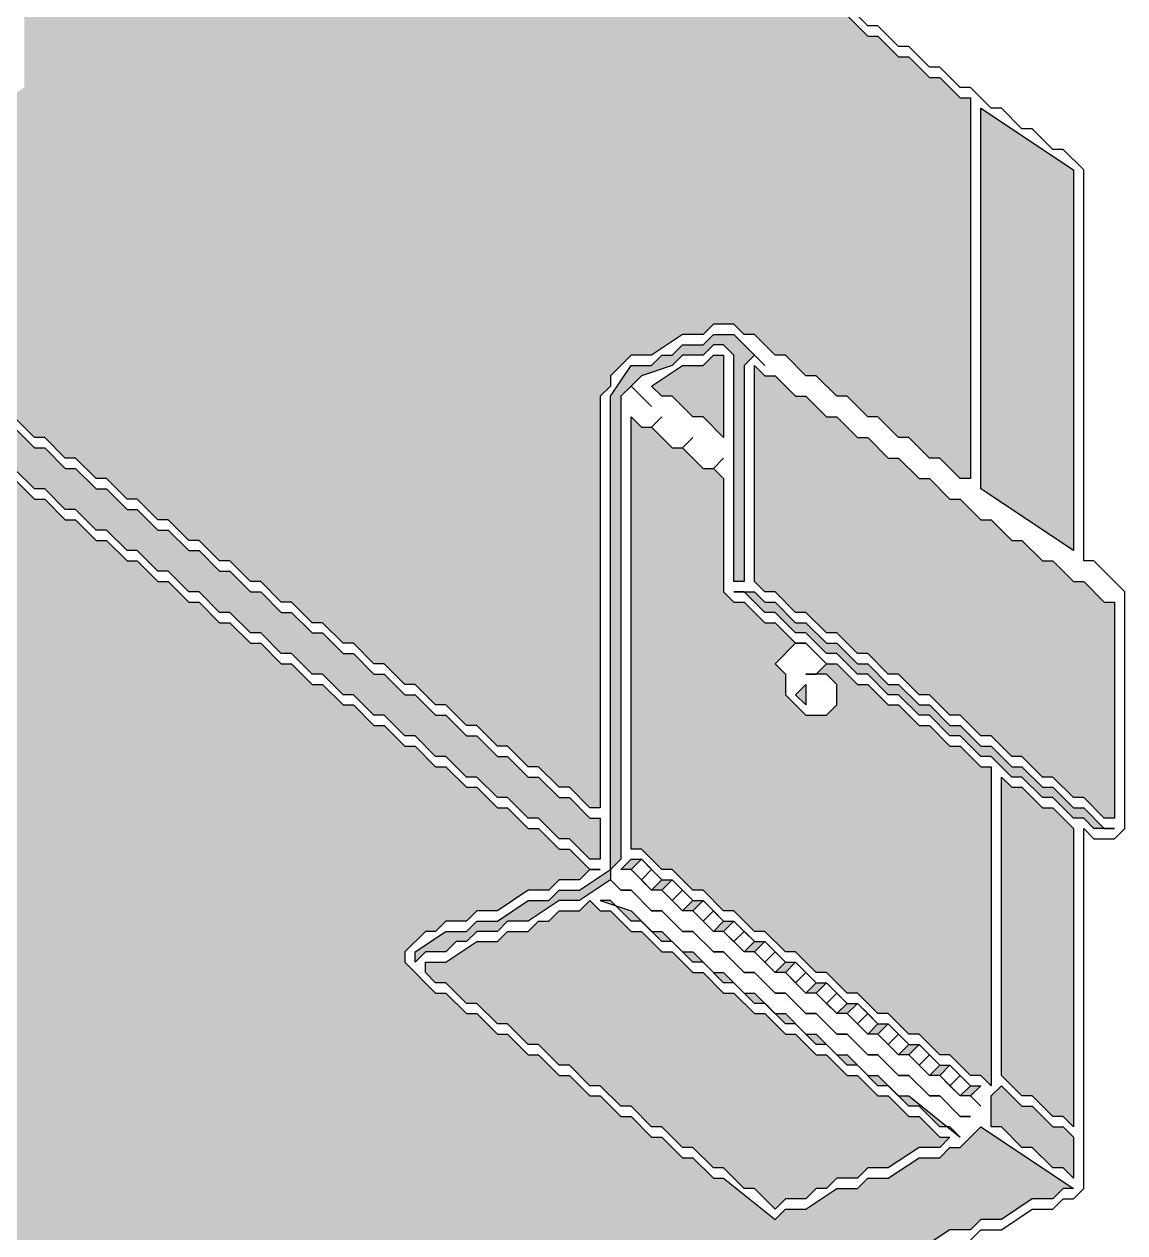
# Model space of a CAD drawing. Header units: millimetres. Extents: x 5 to 252589, y 5 to 415.
# Drawn here: x 12431.08 to 12440, y 293.81 to 303.6 of the extents above; entities that cross this region are included whole.
import ezdxf

# ---------------------------------------------------------------- set-up
doc = ezdxf.new("R2010")
doc.units = ezdxf.units.MM
doc.layers.add('HATCH', color=8, linetype='Continuous', lineweight=9)
doc.layers.add('OUTLINE', color=7, linetype='Continuous', lineweight=25)

msp = doc.modelspace()

# ---------------------------------------------------------------- hatches: boundary and pattern name
at = {"layer": 'HATCH', "true_color": 0xb99e7b}
for points in [[(12435.75, 297.25), (12435.66667, 297.25), (12435.5, 297.41667), (12435.41667, 297.41667), (12435.25, 297.58333), (12435.16667, 297.58333), (12435, 297.75), (12434.91667, 297.75), (12434.75, 297.91667), (12434.66667, 297.91667), (12434.5, 298.08333), (12434.41667, 298.08333), (12434.25, 298.25), (12434.16667, 298.25), (12434, 298.41667), (12433.91667, 298.41667), (12433.75, 298.58333), (12433.66667, 298.58333), (12433.5, 298.75), (12433.41667, 298.75), (12433.25, 298.91667), (12433.16667, 298.91667), (12433, 299.08333), (12432.91667, 299.08333), (12432.75, 299.25), (12432.66667, 299.25), (12432.5, 299.41667), (12432.41667, 299.41667), (12432.25, 299.58333), (12432.16667, 299.58333), (12432, 299.75), (12431.91667, 299.75), (12431.75, 299.91667), (12431.66667, 299.91667), (12431.5, 300.08333), (12431.41667, 300.08333), (12431.25, 300.25), (12431.16667, 300.25), (12431, 300.41667), (12430.91667, 300.41667), (12430.75, 300.58333), (12430.66667, 300.58333), (12430.5, 300.75), (12430.41667, 300.75), (12430, 301.08333), (12430, 303.5), (12430.08333, 303.41667), (12430.16667, 303.41667), (12430.33333, 303.25), (12430.41667, 303.25), (12430.58333, 303.08333), (12430.66667, 303.08333), (12430.83333, 302.91667), (12431.08333, 303.08333), (12431.08333, 304.91667), (12430.75, 305.25), (12430.66667, 305.25), (12430.5, 305.41667), (12430.41667, 305.41667), (12430.25, 305.58333), (12430.16667, 305.58333), (12430, 305.75), (12429.91667, 305.75), (12429.75, 305.91667), (12429.66667, 305.91667), (12429.5, 306.08333), (12429.41667, 306.08333), (12429.25, 306.25), (12429.16667, 306.25), (12429, 306.41667), (12428.91667, 306.41667), (12428.75, 306.58333), (12428.66667, 306.58333), (12428.5, 306.75), (12428.41667, 306.75), (12428, 307.08333), (12427.66667, 307.08333), (12427.58333, 307), (12427.41667, 307), (12427.33333, 306.91667), (12427.16667, 306.91667), (12426.91667, 306.66667), (12426.91667, 310.83333), (12427, 310.83333), (12427.16667, 310.66667), (12427.25, 310.66667), (12427.41667, 310.5), (12427.5, 310.5), (12427.66667, 310.33333), (12427.75, 310.33333), (12427.91667, 310.16667), (12428, 310.16667), (12428.16667, 310), (12428.25, 310), (12428.41667, 309.83333), (12428.5, 309.83333), (12428.66667, 309.66667), (12428.75, 309.66667), (12428.91667, 309.5), (12429, 309.5), (12429.16667, 309.33333), (12429.25, 309.33333), (12429.41667, 309.16667), (12429.5, 309.16667), (12429.66667, 309), (12429.75, 309), (12429.91667, 308.83333), (12430, 308.83333), (12430.16667, 308.66667), (12430.25, 308.66667), (12430.41667, 308.5), (12430.5, 308.5), (12430.66667, 308.33333), (12430.75, 308.33333), (12430.91667, 308.16667), (12431, 308.16667), (12431.16667, 308), (12431.25, 308), (12431.41667, 307.83333), (12431.5, 307.83333), (12431.66667, 307.66667), (12431.75, 307.66667), (12431.91667, 307.5), (12432, 307.5), (12432.16667, 307.33333), (12432.25, 307.33333), (12432.41667, 307.16667), (12432.5, 307.16667), (12432.66667, 307), (12432.75, 307), (12432.91667, 306.83333), (12433, 306.83333), (12433.16667, 306.66667), (12433.25, 306.66667), (12433.41667, 306.5), (12433.5, 306.5), (12433.66667, 306.33333), (12433.75, 306.33333), (12433.91667, 306.16667), (12434, 306.16667), (12434.16667, 306), (12434.25, 306), (12434.41667, 305.83333), (12434.5, 305.83333), (12434.66667, 305.66667), (12434.75, 305.66667), (12434.91667, 305.5), (12435, 305.5), (12435.16667, 305.33333), (12435.25, 305.33333), (12435.41667, 305.16667), (12435.5, 305.16667), (12435.66667, 305), (12435.75, 305), (12435.91667, 304.83333), (12436, 304.83333), (12436.16667, 304.66667), (12436.25, 304.66667), (12436.41667, 304.5), (12436.5, 304.5), (12436.66667, 304.33333), (12436.75, 304.33333), (12436.91667, 304.16667), (12437, 304.16667), (12437.16667, 304), (12437.25, 304), (12437.41667, 303.83333), (12437.5, 303.83333), (12437.66667, 303.66667), (12437.75, 303.66667), (12437.91667, 303.5), (12438, 303.5), (12438.16667, 303.33333), (12438.25, 303.33333), (12438.41667, 303.16667), (12438.5, 303.16667), (12438.66667, 303), (12438.75, 303), (12438.75, 299.91667), (12438.66667, 299.91667), (12438.5, 300.08333), (12438.41667, 300.08333), (12438.25, 300.25), (12438.16667, 300.25), (12438, 300.41667), (12437.91667, 300.41667), (12437.75, 300.58333), (12437.66667, 300.58333), (12437.5, 300.75), (12437.41667, 300.75), (12437.25, 300.91667), (12437.16667, 300.91667), (12437, 301.08333), (12436.91667, 301.08333), (12436.83333, 301.16667), (12436.66667, 301.16667), (12436.58333, 301.08333), (12436.41667, 301.08333), (12436.16667, 300.91667), (12436, 300.91667), (12435.83333, 300.75), (12435.83333, 300.66667), (12435.75, 300.58333)], [(12439.58333, 299.33333), (12438.83333, 299.83333), (12438.83333, 302.91667), (12439.58333, 302.41667)], [(12435.75, 296.83333), (12435.66667, 296.83333), (12435.5, 297), (12435.41667, 297), (12435.25, 297.16667), (12435.16667, 297.16667), (12435, 297.33333), (12434.91667, 297.33333), (12434.75, 297.5), (12434.66667, 297.5), (12434.5, 297.66667), (12434.41667, 297.66667), (12434.25, 297.83333), (12434.16667, 297.83333), (12434, 298), (12433.91667, 298), (12433.75, 298.16667), (12433.66667, 298.16667), (12433.5, 298.33333), (12433.41667, 298.33333), (12433.25, 298.5), (12433.16667, 298.5), (12433, 298.66667), (12432.91667, 298.66667), (12432.75, 298.83333), (12432.66667, 298.83333), (12432.5, 299), (12432.41667, 299), (12432.25, 299.16667), (12432.16667, 299.16667), (12432, 299.33333), (12431.91667, 299.33333), (12431.75, 299.5), (12431.66667, 299.5), (12431.5, 299.66667), (12431.41667, 299.66667), (12431.25, 299.83333), (12431.16667, 299.83333), (12431, 300), (12430.91667, 300), (12430.75, 300.16667), (12430.66667, 300.16667), (12430.5, 300.33333), (12430.41667, 300.33333), (12430.25, 300.5), (12430.16667, 300.5), (12430, 300.66667), (12429.91667, 300.66667), (12430, 300.75), (12430, 301), (12430.16667, 300.83333), (12430.25, 300.83333), (12430.41667, 300.66667), (12430.5, 300.66667), (12430.66667, 300.5), (12430.75, 300.5), (12430.91667, 300.33333), (12431, 300.33333), (12431.16667, 300.16667), (12431.25, 300.16667), (12431.41667, 300), (12431.5, 300), (12431.66667, 299.83333), (12431.75, 299.83333), (12431.91667, 299.66667), (12432, 299.66667), (12432.16667, 299.5), (12432.25, 299.5), (12432.41667, 299.33333), (12432.5, 299.33333), (12432.66667, 299.16667), (12432.75, 299.16667), (12432.91667, 299), (12433, 299), (12433.16667, 298.83333), (12433.25, 298.83333), (12433.41667, 298.66667), (12433.5, 298.66667), (12433.66667, 298.5), (12433.75, 298.5), (12433.91667, 298.33333), (12434, 298.33333), (12434.16667, 298.16667), (12434.25, 298.16667), (12434.41667, 298), (12434.5, 298), (12434.66667, 297.83333), (12434.75, 297.83333), (12434.91667, 297.66667), (12435, 297.66667), (12435.16667, 297.5), (12435.25, 297.5), (12435.41667, 297.33333), (12435.5, 297.33333), (12435.66667, 297.16667), (12435.75, 297.16667)], [(12437.41667, 298.08333), (12437.33333, 298.16667), (12437.41667, 298.25)], [(12439.58333, 294.66667), (12439.5, 294.75), (12439.41667, 294.75), (12439.25, 294.91667), (12439.16667, 294.91667), (12439, 295.08333), (12439, 297.5), (12439.08333, 297.41667), (12439.16667, 297.41667), (12439.33333, 297.25), (12439.41667, 297.25), (12439.58333, 297.08333)], [(12439.58333, 294.25), (12439.5, 294.33333), (12439.41667, 294.33333), (12439.25, 294.5), (12439.16667, 294.5), (12439, 294.66667), (12438.91667, 294.66667), (12438.91667, 294.91667), (12439, 295), (12439.16667, 294.83333), (12439.25, 294.83333), (12439.41667, 294.66667), (12439.5, 294.66667), (12439.58333, 294.58333)]]:
    msp.add_hatch(color=33, dxfattribs=at).paths.add_polyline_path(points)
at = {"layer": 'HATCH', "true_color": 0xceb089}
msp.add_hatch(color=43, dxfattribs=at).paths.add_polyline_path([(12399.83333, 293.41667), (12399.91667, 293.5), (12400.08333, 293.5), (12400.33333, 293.66667), (12400.5, 293.66667), (12400.58333, 293.75), (12400.75, 293.75), (12401, 293.91667), (12401.16667, 293.91667), (12401.25, 294), (12401.41667, 294), (12401.66667, 294.16667), (12401.83333, 294.16667), (12401.91667, 294.25), (12402.08333, 294.25), (12402.33333, 294.41667), (12402.5, 294.41667), (12402.58333, 294.5), (12402.75, 294.5), (12403, 294.66667), (12403.16667, 294.66667), (12403.25, 294.75), (12403.41667, 294.75), (12403.66667, 294.91667), (12403.83333, 294.91667), (12403.91667, 295), (12404.08333, 295), (12404.33333, 295.16667), (12404.5, 295.16667), (12404.58333, 295.25), (12404.75, 295.25), (12405, 295.41667), (12405.16667, 295.41667), (12405.25, 295.5), (12405.41667, 295.5), (12405.66667, 295.66667), (12405.83333, 295.66667), (12405.91667, 295.75), (12406.08333, 295.75), (12406.33333, 295.91667), (12406.5, 295.91667), (12406.58333, 296), (12406.75, 296), (12407, 296.16667), (12407.16667, 296.16667), (12407.25, 296.25), (12407.41667, 296.25), (12407.66667, 296.41667), (12407.83333, 296.41667), (12407.91667, 296.5), (12408.08333, 296.5), (12408.33333, 296.66667), (12408.5, 296.66667), (12408.58333, 296.75), (12408.75, 296.75), (12409, 296.91667), (12409.16667, 296.91667), (12409.25, 297), (12409.41667, 297), (12409.66667, 297.16667), (12409.83333, 297.16667), (12409.91667, 297.25), (12410.08333, 297.25), (12410.33333, 297.41667), (12410.5, 297.41667), (12410.58333, 297.5), (12410.75, 297.5), (12411, 297.66667), (12411.16667, 297.66667), (12411.25, 297.75), (12411.41667, 297.75), (12411.66667, 297.91667), (12411.83333, 297.91667), (12411.91667, 298), (12412.08333, 298), (12412.33333, 298.16667), (12412.5, 298.16667), (12412.58333, 298.25), (12412.75, 298.25), (12413, 298.41667), (12413.16667, 298.41667), (12413.25, 298.5), (12413.41667, 298.5), (12413.66667, 298.66667), (12413.83333, 298.66667), (12413.91667, 298.75), (12414.08333, 298.75), (12414.33333, 298.91667), (12414.5, 298.91667), (12414.58333, 299), (12414.75, 299), (12415, 299.16667), (12415.16667, 299.16667), (12415.25, 299.25), (12415.41667, 299.25), (12415.66667, 299.41667), (12415.83333, 299.41667), (12415.91667, 299.5), (12416.08333, 299.5), (12416.33333, 299.66667), (12416.5, 299.66667), (12416.58333, 299.75), (12416.75, 299.75), (12417, 299.91667), (12417.16667, 299.91667), (12417.25, 300), (12417.41667, 300), (12417.66667, 300.16667), (12417.83333, 300.16667), (12417.91667, 300.25), (12418.08333, 300.25), (12418.33333, 300.41667), (12418.5, 300.41667), (12418.58333, 300.5), (12418.75, 300.5), (12419, 300.66667), (12419.16667, 300.66667), (12419.25, 300.75), (12419.41667, 300.75), (12419.66667, 300.91667), (12419.83333, 300.91667), (12419.91667, 301), (12420.08333, 301), (12420.33333, 301.16667), (12420.5, 301.16667), (12420.58333, 301.25), (12420.75, 301.25), (12421, 301.41667), (12421.16667, 301.41667), (12421.25, 301.5), (12421.41667, 301.5), (12421.66667, 301.66667), (12421.83333, 301.66667), (12421.91667, 301.75), (12422.08333, 301.75), (12422.33333, 301.91667), (12422.5, 301.91667), (12422.58333, 302), (12422.75, 302), (12423, 302.16667), (12423.16667, 302.16667), (12423.25, 302.25), (12423.41667, 302.25), (12423.66667, 302.41667), (12423.83333, 302.41667), (12423.91667, 302.5), (12424.08333, 302.5), (12424.33333, 302.66667), (12424.5, 302.66667), (12424.58333, 302.75), (12424.75, 302.75), (12425, 302.91667), (12425.16667, 302.91667), (12425.25, 303), (12425.41667, 303), (12425.5, 303.08333), (12425.58333, 303.08333), (12425.66667, 303.16667), (12425.83333, 303.16667), (12425.91667, 303.25), (12426, 303.25), (12426.16667, 303.08333), (12426.25, 303.08333), (12426.41667, 302.91667), (12426.5, 302.91667), (12426.66667, 302.75), (12426.75, 302.75), (12426.75, 302.66667), (12426.58333, 302.66667), (12426.33333, 302.5), (12426.16667, 302.5), (12426.08333, 302.41667), (12425.91667, 302.41667), (12425.66667, 302.25), (12425.5, 302.25), (12425.41667, 302.16667), (12425.33333, 302.16667), (12425.25, 302.08333), (12425.25, 301.91667), (12425.41667, 301.75), (12425.5, 301.75), (12425.66667, 301.58333), (12425.75, 301.58333), (12425.91667, 301.41667), (12426, 301.41667), (12426.16667, 301.25), (12426.25, 301.25), (12426.41667, 301.08333), (12426.5, 301.08333), (12426.66667, 300.91667), (12426.75, 300.91667), (12426.91667, 300.75), (12427, 300.75), (12427.16667, 300.58333), (12427.25, 300.58333), (12427.41667, 300.41667), (12427.5, 300.41667), (12427.66667, 300.25), (12427.75, 300.25), (12428.16667, 299.91667), (12428.33333, 299.91667), (12428.41667, 300), (12428.58333, 300), (12428.66667, 300.08333), (12428.83333, 300.08333), (12429.08333, 300.25), (12429.25, 300.25), (12429.33333, 300.33333), (12429.5, 300.33333), (12429.58333, 300.41667), (12429.66667, 300.41667), (12429.75, 300.5), (12430, 300.58333), (12430.16667, 300.41667), (12430.25, 300.41667), (12430.41667, 300.25), (12430.5, 300.25), (12430.66667, 300.08333), (12430.75, 300.08333), (12430.91667, 299.91667), (12431, 299.91667), (12431.16667, 299.75), (12431.25, 299.75), (12431.41667, 299.58333), (12431.5, 299.58333), (12431.66667, 299.41667), (12431.75, 299.41667), (12431.91667, 299.25), (12432, 299.25), (12432.16667, 299.08333), (12432.25, 299.08333), (12432.41667, 298.91667), (12432.5, 298.91667), (12432.66667, 298.75), (12432.75, 298.75), (12432.91667, 298.58333), (12433, 298.58333), (12433.16667, 298.41667), (12433.25, 298.41667), (12433.41667, 298.25), (12433.5, 298.25), (12433.66667, 298.08333), (12433.75, 298.08333), (12433.91667, 297.91667), (12434, 297.91667), (12434.16667, 297.75), (12434.25, 297.75), (12434.41667, 297.58333), (12434.5, 297.58333), (12434.66667, 297.41667), (12434.75, 297.41667), (12434.91667, 297.25), (12435, 297.25), (12435.16667, 297.08333), (12435.25, 297.08333), (12435.41667, 296.91667), (12435.5, 296.91667), (12435.66667, 296.75), (12435.75, 296.75), (12435.66667, 296.75), (12435.58333, 296.66667), (12435.41667, 296.66667), (12435.33333, 296.58333), (12435.16667, 296.58333), (12434.91667, 296.41667), (12434.75, 296.41667), (12434.66667, 296.33333), (12434.5, 296.33333), (12434.41667, 296.25), (12434.33333, 296.25), (12434.16667, 296.08333), (12434.16667, 296), (12434.41667, 295.75), (12434.5, 295.75), (12434.66667, 295.58333), (12434.75, 295.58333), (12434.91667, 295.41667), (12435, 295.41667), (12435.16667, 295.25), (12435.25, 295.25), (12435.41667, 295.08333), (12435.5, 295.08333), (12435.66667, 294.91667), (12435.75, 294.91667), (12435.91667, 294.75), (12436, 294.75), (12436.16667, 294.58333), (12436.25, 294.58333), (12436.41667, 294.41667), (12436.5, 294.41667), (12436.66667, 294.25), (12436.75, 294.25), (12437.16667, 293.91667), (12437.25, 294), (12437.41667, 294), (12437.66667, 294.16667), (12437.83333, 294.16667), (12437.91667, 294.25), (12438.08333, 294.25), (12438.33333, 294.41667), (12438.5, 294.41667), (12438.58333, 294.5), (12438.66667, 294.5), (12438.83333, 294.66667), (12439.58333, 294.16667), (12439.5, 294.16667), (12439.41667, 294.08333), (12439.25, 294.08333), (12439, 293.91667), (12438.83333, 293.91667), (12438.75, 293.83333), (12438.58333, 293.83333), (12438.33333, 293.66667), (12438.16667, 293.66667), (12438.08333, 293.58333), (12437.91667, 293.58333), (12437.66667, 293.41667), (12437.5, 293.41667), (12437.41667, 293.33333), (12437.25, 293.33333), (12437, 293.16667), (12436.83333, 293.16667), (12436.75, 293.08333), (12436.58333, 293.08333), (12436.33333, 292.91667), (12436.16667, 292.91667), (12436.08333, 292.83333), (12435.91667, 292.83333), (12435.66667, 292.66667), (12435.5, 292.66667), (12435.41667, 292.58333), (12435.25, 292.58333), (12435, 292.41667), (12434.83333, 292.41667), (12434.75, 292.33333), (12434.58333, 292.33333), (12434.33333, 292.16667), (12434.16667, 292.16667), (12434.08333, 292.08333), (12433.91667, 292.08333), (12433.66667, 291.91667), (12433.5, 291.91667), (12433.41667, 291.83333), (12433.25, 291.83333), (12433, 291.66667), (12432.83333, 291.66667), (12432.75, 291.58333), (12432.58333, 291.58333), (12432.33333, 291.41667), (12432.16667, 291.41667), (12432.08333, 291.33333), (12431.91667, 291.33333), (12431.66667, 291.16667), (12431.5, 291.16667), (12431.41667, 291.08333), (12431.25, 291.08333), (12431, 290.91667), (12430.83333, 290.91667), (12430.75, 290.83333), (12430.58333, 290.83333), (12430.33333, 290.66667), (12430.16667, 290.66667), (12430.08333, 290.58333), (12429.91667, 290.58333), (12429.66667, 290.41667), (12429.5, 290.41667), (12429.41667, 290.33333), (12429.25, 290.33333), (12429, 290.16667), (12428.83333, 290.16667), (12428.75, 290.08333), (12428.58333, 290.08333), (12428.33333, 289.91667), (12428.16667, 289.91667), (12428.08333, 289.83333), (12427.91667, 289.83333), (12427.66667, 289.66667), (12427.5, 289.66667), (12427.41667, 289.58333), (12427.25, 289.58333), (12427, 289.41667), (12426.83333, 289.41667), (12426.75, 289.33333), (12426.58333, 289.33333), (12426.33333, 289.16667), (12426.16667, 289.16667), (12426.08333, 289.08333), (12425.91667, 289.08333), (12425.66667, 288.91667), (12425.5, 288.91667), (12425.41667, 288.83333), (12425.25, 288.83333), (12425, 288.66667), (12424.83333, 288.66667), (12424.75, 288.58333), (12424.58333, 288.58333), (12424.33333, 288.41667), (12424.16667, 288.41667), (12424.08333, 288.33333), (12423.91667, 288.33333), (12423.66667, 288.16667), (12423.5, 288.16667), (12423.41667, 288.08333), (12423.25, 288.08333), (12423, 287.91667), (12422.83333, 287.91667), (12422.75, 287.83333), (12422.58333, 287.83333), (12422.33333, 287.66667), (12422.16667, 287.66667), (12422.08333, 287.58333), (12421.91667, 287.58333), (12421.66667, 287.41667), (12421.5, 287.41667), (12421.41667, 287.33333), (12421.25, 287.33333), (12421, 287.16667), (12420.83333, 287.16667), (12420.75, 287.08333), (12420.58333, 287.08333), (12420.33333, 286.91667), (12420.16667, 286.91667), (12420.08333, 286.83333), (12419.91667, 286.83333), (12419.66667, 286.66667), (12419.5, 286.66667), (12419.41667, 286.58333), (12419.25, 286.58333), (12419, 286.41667), (12418.83333, 286.41667), (12418.75, 286.33333), (12418.58333, 286.33333), (12418.33333, 286.16667), (12418.16667, 286.16667), (12418.08333, 286.08333), (12417.91667, 286.08333), (12417.66667, 285.91667), (12417.5, 285.91667), (12417.41667, 285.83333), (12417.25, 285.83333), (12417, 285.66667), (12416.83333, 285.66667), (12416.75, 285.58333), (12416.58333, 285.58333), (12416.33333, 285.41667), (12416.16667, 285.41667), (12416.08333, 285.33333), (12415.91667, 285.33333), (12415.66667, 285.16667), (12415.5, 285.16667), (12415.41667, 285.08333), (12415.25, 285.08333), (12415, 284.91667), (12414.83333, 284.91667), (12414.75, 284.83333), (12414.58333, 284.83333), (12414.33333, 284.66667), (12414.16667, 284.66667), (12414.08333, 284.58333), (12413.91667, 284.58333), (12413.66667, 284.41667), (12413.33333, 284.41667), (12413.16667, 284.58333), (12413.08333, 284.58333), (12412.91667, 284.75), (12412.83333, 284.75), (12412.83333, 284.83333), (12412.91667, 284.83333), (12413, 284.91667), (12413.16667, 284.91667), (12413.25, 285), (12413.41667, 285), (12413.66667, 285.16667), (12413.83333, 285.16667), (12413.91667, 285.25), (12414.08333, 285.25), (12414.16667, 285.33333), (12414.16667, 285.5), (12413.91667, 285.75), (12413.83333, 285.75), (12413.66667, 285.91667), (12413.58333, 285.91667), (12413.41667, 286.08333), (12413.33333, 286.08333), (12413.16667, 286.25), (12413.08333, 286.25), (12412.91667, 286.41667), (12412.83333, 286.41667), (12412.66667, 286.58333), (12412.58333, 286.58333), (12412.41667, 286.75), (12412.33333, 286.75), (12412.16667, 286.91667), (12412.08333, 286.91667), (12411.91667, 287.08333), (12411.83333, 287.08333), (12411.66667, 287.25), (12411.58333, 287.25), (12411.16667, 287.58333), (12410.91667, 287.41667), (12410.75, 287.41667), (12410.66667, 287.33333), (12410.5, 287.33333), (12410.25, 287.16667), (12410.08333, 287.16667), (12410, 287.08333), (12409.83333, 287.08333), (12409.58333, 286.91667), (12409.41667, 287.08333), (12409.33333, 287.08333), (12409.16667, 287.25), (12409.08333, 287.25), (12408.91667, 287.41667), (12408.83333, 287.41667), (12408.66667, 287.58333), (12408.58333, 287.58333), (12408.41667, 287.75), (12408.33333, 287.75), (12408.16667, 287.91667), (12408.08333, 287.91667), (12407.91667, 288.08333), (12407.83333, 288.08333), (12407.66667, 288.25), (12407.58333, 288.25), (12407.41667, 288.41667), (12407.33333, 288.41667), (12407.16667, 288.58333), (12407.08333, 288.58333), (12406.91667, 288.75), (12406.83333, 288.75), (12406.66667, 288.91667), (12406.58333, 288.91667), (12406.41667, 289.08333), (12406.33333, 289.08333), (12406.16667, 289.25), (12406.08333, 289.25), (12405.91667, 289.41667), (12405.83333, 289.41667), (12405.66667, 289.58333), (12405.58333, 289.58333), (12405.41667, 289.75), (12405.33333, 289.75), (12405.16667, 289.91667), (12405.08333, 289.91667), (12404.91667, 290.08333), (12404.83333, 290.08333), (12404.66667, 290.25), (12404.58333, 290.25), (12404.41667, 290.41667), (12404.33333, 290.41667), (12404.16667, 290.58333), (12404.08333, 290.58333), (12403.91667, 290.75), (12403.83333, 290.75), (12403.91667, 290.75), (12404, 290.83333), (12404.16667, 290.83333), (12404.41667, 291), (12404.58333, 291), (12404.66667, 291.08333), (12404.83333, 291.08333), (12404.91667, 291.16667), (12405.16667, 291.25), (12405.25, 291.33333), (12405.25, 291.5), (12405.16667, 291.58333), (12405.08333, 291.58333), (12404.91667, 291.75), (12404.83333, 291.75), (12404.66667, 291.91667), (12404.58333, 291.91667), (12404.41667, 292.08333), (12404.33333, 292.08333), (12404.16667, 292.25), (12404.08333, 292.25), (12403.91667, 292.41667), (12403.83333, 292.41667), (12403.66667, 292.58333), (12403.58333, 292.58333), (12403.41667, 292.75), (12403.33333, 292.75), (12403.16667, 292.91667), (12403.08333, 292.91667), (12402.91667, 293.08333), (12402.83333, 293.08333), (12402.66667, 293.25), (12402.58333, 293.25), (12402.41667, 293.41667), (12402.16667, 293.5), (12402.08333, 293.41667), (12401.91667, 293.41667), (12401.66667, 293.25), (12401.5, 293.25), (12401.41667, 293.16667), (12401.25, 293.16667), (12401.16667, 293.08333), (12401.08333, 293.08333), (12401, 293), (12400.83333, 293), (12400.75, 292.91667), (12400.58333, 292.91667), (12400.41667, 293.08333), (12400.33333, 293.08333), (12400.16667, 293.25), (12400.08333, 293.25), (12399.91667, 293.41667)])
at = {"layer": 'HATCH', "true_color": 0x46858f}
msp.add_hatch(color=145, dxfattribs=at).paths.add_polyline_path([(12438.75, 294.75), (12438.66667, 294.75), (12438.5, 294.91667), (12438.41667, 294.91667), (12438.25, 295.08333), (12438.16667, 295.08333), (12438, 295.25), (12437.91667, 295.25), (12437.75, 295.41667), (12437.66667, 295.41667), (12437.5, 295.58333), (12437.41667, 295.58333), (12437.25, 295.75), (12437.16667, 295.75), (12437, 295.91667), (12436.91667, 295.91667), (12436.75, 296.08333), (12436.66667, 296.08333), (12436.5, 296.25), (12436.41667, 296.25), (12436.25, 296.41667), (12436.16667, 296.41667), (12436, 296.58333), (12435.91667, 296.58333), (12435.83333, 296.66667), (12435.58333, 296.5), (12435.41667, 296.5), (12435.16667, 296.33333), (12435, 296.33333), (12434.91667, 296.25), (12434.75, 296.25), (12434.66667, 296.16667), (12434.58333, 296.16667), (12434.5, 296.08333), (12434.33333, 296.08333), (12434.25, 296), (12434.25, 296.08333), (12434.5, 296.25), (12434.66667, 296.25), (12434.75, 296.33333), (12434.91667, 296.33333), (12435.16667, 296.5), (12435.33333, 296.5), (12435.41667, 296.58333), (12435.58333, 296.58333), (12435.83333, 296.75), (12435.83333, 300.58333), (12436, 300.83333), (12436.16667, 300.83333), (12436.25, 300.91667), (12436.33333, 300.91667), (12436.41667, 301), (12436.58333, 301), (12436.66667, 301.08333), (12436.83333, 301.08333), (12437.08333, 300.83333), (12437, 300.91667), (12436.91667, 300.83333), (12436.91667, 299.08333), (12436.83333, 299.08333), (12436.83333, 300.91667), (12436.75, 301), (12436.66667, 301), (12436.58333, 300.91667), (12436.41667, 300.91667), (12436.33333, 300.83333), (12436.08333, 300.75), (12436, 300.66667), (12436.16667, 300.5), (12436, 300.66667), (12435.91667, 300.58333), (12435.91667, 296.83333), (12435.83333, 296.75), (12435.83333, 296.66667), (12435.91667, 296.58333), (12436, 296.58333), (12436.16667, 296.41667), (12436.25, 296.41667), (12436.41667, 296.25), (12436.5, 296.25), (12436.66667, 296.08333), (12436.75, 296.08333), (12436.91667, 295.91667), (12437, 295.91667), (12437.16667, 295.75), (12437.25, 295.75), (12437.41667, 295.58333), (12437.5, 295.58333), (12437.66667, 295.41667), (12437.75, 295.41667), (12437.91667, 295.25), (12438, 295.25), (12438.16667, 295.08333), (12438.25, 295.08333), (12438.41667, 294.91667), (12438.5, 294.91667), (12438.66667, 294.75)])
at = {"layer": 'HATCH', "true_color": 0x46909b}
for points in [[(12436.75, 300.25), (12436.58333, 300.41667), (12436.5, 300.41667), (12436.33333, 300.58333), (12436.25, 300.58333), (12436.16667, 300.66667), (12436.41667, 300.83333), (12436.58333, 300.83333), (12436.66667, 300.91667), (12436.75, 300.91667)], [(12439.91667, 297.08333), (12439.75, 297.08333), (12439.66667, 297.16667), (12439.58333, 297.16667), (12439.41667, 297.33333), (12439.33333, 297.33333), (12439.16667, 297.5), (12439.08333, 297.5), (12438.91667, 297.66667), (12438.83333, 297.66667), (12438.66667, 297.83333), (12438.58333, 297.83333), (12438.41667, 298), (12438.33333, 298), (12438.16667, 298.16667), (12438.08333, 298.16667), (12437.91667, 298.33333), (12437.83333, 298.33333), (12437.66667, 298.5), (12437.58333, 298.5), (12437.41667, 298.66667), (12437.33333, 298.66667), (12437.16667, 298.83333), (12437.08333, 298.83333), (12436.91667, 299), (12436.83333, 299), (12437, 299), (12437.08333, 298.91667), (12437.16667, 298.91667), (12437.33333, 298.75), (12437.41667, 298.75), (12437.58333, 298.58333), (12437.66667, 298.58333), (12437.83333, 298.41667), (12437.91667, 298.41667), (12438.08333, 298.25), (12438.16667, 298.25), (12438.33333, 298.08333), (12438.41667, 298.08333), (12438.58333, 297.91667), (12438.66667, 297.91667), (12438.83333, 297.75), (12438.91667, 297.75), (12439.08333, 297.58333), (12439.16667, 297.58333), (12439.33333, 297.41667), (12439.41667, 297.41667), (12439.58333, 297.25), (12439.66667, 297.25), (12439.83333, 297.08333)], [(12438.58333, 294.58333), (12438.5, 294.5), (12438.33333, 294.5), (12438.08333, 294.33333), (12437.91667, 294.33333), (12437.83333, 294.25), (12437.66667, 294.25), (12437.58333, 294.16667), (12437.5, 294.16667), (12437.41667, 294.08333), (12437.25, 294.08333), (12437.16667, 294), (12437, 294.16667), (12436.91667, 294.16667), (12436.75, 294.33333), (12436.66667, 294.33333), (12436.5, 294.5), (12436.41667, 294.5), (12436.25, 294.66667), (12436.16667, 294.66667), (12436, 294.83333), (12435.91667, 294.83333), (12435.75, 295), (12435.66667, 295), (12435.5, 295.16667), (12435.41667, 295.16667), (12435.25, 295.33333), (12435.16667, 295.33333), (12435, 295.5), (12434.91667, 295.5), (12434.75, 295.66667), (12434.66667, 295.66667), (12434.5, 295.83333), (12434.41667, 295.83333), (12434.33333, 295.91667), (12434.33333, 296), (12434.5, 296), (12434.75, 296.16667), (12434.91667, 296.16667), (12435, 296.25), (12435.16667, 296.25), (12435.25, 296.33333), (12435.33333, 296.33333), (12435.41667, 296.41667), (12435.58333, 296.41667), (12435.66667, 296.5), (12435.75, 296.41667), (12435.83333, 296.41667), (12436, 296.25), (12436.08333, 296.25), (12436.25, 296.08333), (12436.33333, 296.08333), (12436.5, 295.91667), (12436.58333, 295.91667), (12436.75, 295.75), (12436.83333, 295.75), (12437, 295.58333), (12437.08333, 295.58333), (12437.25, 295.41667), (12437.33333, 295.41667), (12437.5, 295.25), (12437.58333, 295.25), (12437.75, 295.08333), (12437.83333, 295.08333), (12438, 294.91667), (12438.08333, 294.91667), (12438.25, 294.75), (12438.33333, 294.75), (12438.5, 294.58333)]]:
    msp.add_hatch(color=135, dxfattribs=at).paths.add_polyline_path(points)
at = {"layer": 'HATCH', "true_color": 0x46828b}
msp.add_hatch(color=137, dxfattribs=at).paths.add_polyline_path([(12439.91667, 297.16667), (12439.83333, 297.16667), (12439.66667, 297.33333), (12439.58333, 297.33333), (12439.41667, 297.5), (12439.33333, 297.5), (12439.16667, 297.66667), (12439.08333, 297.66667), (12438.91667, 297.83333), (12438.83333, 297.83333), (12438.66667, 298), (12438.58333, 298), (12438.41667, 298.16667), (12438.33333, 298.16667), (12438.16667, 298.33333), (12438.08333, 298.33333), (12437.91667, 298.5), (12437.83333, 298.5), (12437.66667, 298.66667), (12437.58333, 298.66667), (12437.41667, 298.83333), (12437.33333, 298.83333), (12437.16667, 299), (12437.08333, 299), (12437, 299.08333), (12437, 300.83333), (12437.08333, 300.75), (12437.16667, 300.75), (12437.33333, 300.58333), (12437.41667, 300.58333), (12437.58333, 300.41667), (12437.66667, 300.41667), (12437.83333, 300.25), (12437.91667, 300.25), (12438.08333, 300.08333), (12438.16667, 300.08333), (12438.33333, 299.91667), (12438.41667, 299.91667), (12438.58333, 299.75), (12438.66667, 299.75), (12438.83333, 299.58333), (12438.91667, 299.58333), (12439.08333, 299.41667), (12439.16667, 299.41667), (12439.33333, 299.25), (12439.41667, 299.25), (12439.58333, 299.08333), (12439.66667, 299.08333), (12439.83333, 298.91667), (12439.91667, 298.91667)])
h = msp.add_hatch(color=137, dxfattribs=at)
h.paths.add_polyline_path([(12438.91667, 295), (12438.83333, 295.08333), (12438.75, 295.08333), (12438.58333, 295.25), (12438.5, 295.25), (12438.33333, 295.41667), (12438.25, 295.41667), (12438.08333, 295.58333), (12438, 295.58333), (12437.83333, 295.75), (12437.75, 295.75), (12437.58333, 295.91667), (12437.5, 295.91667), (12437.33333, 296.08333), (12437.25, 296.08333), (12437.08333, 296.25), (12437, 296.25), (12436.83333, 296.41667), (12436.75, 296.41667), (12436.58333, 296.58333), (12436.5, 296.58333), (12436.33333, 296.75), (12436.25, 296.75), (12436.08333, 296.91667), (12436, 296.91667), (12436, 300.41667), (12436.08333, 300.33333), (12436.16667, 300.33333), (12436.25, 300.41667), (12436.16667, 300.33333), (12436.33333, 300.16667), (12436.41667, 300.16667), (12436.5, 300.25), (12436.41667, 300.16667), (12436.58333, 300), (12436.66667, 300), (12436.75, 300.08333), (12436.66667, 300), (12436.75, 299.91667), (12436.75, 299), (12436.83333, 298.91667), (12436.91667, 298.91667), (12437.08333, 298.75), (12437.16667, 298.75), (12437.33333, 298.58333), (12437.41667, 298.58333), (12437.58333, 298.41667), (12437.66667, 298.41667), (12437.83333, 298.25), (12437.91667, 298.25), (12438.08333, 298.08333), (12438.16667, 298.08333), (12438.33333, 297.91667), (12438.41667, 297.91667), (12438.58333, 297.75), (12438.66667, 297.75), (12438.83333, 297.58333), (12438.91667, 297.58333)])
h.paths.add_polyline_path([(12437.58333, 298), (12437.66667, 298.08333), (12437.66667, 298.25), (12437.58333, 298.33333), (12437.41667, 298.33333), (12437.5, 298.33333), (12437.58333, 298.41667), (12437.41667, 298.58333), (12437.33333, 298.58333), (12437.16667, 298.41667), (12437.25, 298.33333), (12437.25, 298.16667), (12437.41667, 298)], flags=0)
at = {"layer": 'HATCH', "true_color": 0x467e87}
h = msp.add_hatch(color=137, dxfattribs=at)
h.paths.add_polyline_path([(12438.83333, 294.83333), (12438.75, 294.91667), (12438.66667, 294.91667), (12438.5, 295.08333), (12438.41667, 295.08333), (12438.25, 295.25), (12438.16667, 295.25), (12438, 295.41667), (12437.91667, 295.41667), (12437.75, 295.58333), (12437.66667, 295.58333), (12437.5, 295.75), (12437.41667, 295.75), (12437.25, 295.91667), (12437.16667, 295.91667), (12437, 296.08333), (12436.91667, 296.08333), (12436.75, 296.25), (12436.66667, 296.25), (12436.5, 296.41667), (12436.41667, 296.41667), (12436.25, 296.58333), (12436.16667, 296.58333), (12436, 296.75), (12435.91667, 296.75), (12436, 296.83333), (12436.08333, 296.83333), (12436.25, 296.66667), (12436.33333, 296.66667), (12436.5, 296.5), (12436.58333, 296.5), (12436.75, 296.33333), (12436.83333, 296.33333), (12437, 296.16667), (12437.08333, 296.16667), (12437.25, 296), (12437.33333, 296), (12437.5, 295.83333), (12437.58333, 295.83333), (12437.75, 295.66667), (12437.83333, 295.66667), (12438, 295.5), (12438.08333, 295.5), (12438.25, 295.33333), (12438.33333, 295.33333), (12438.5, 295.16667), (12438.58333, 295.16667), (12438.75, 295), (12438.83333, 295), (12438.75, 294.91667)])
h.paths.add_polyline_path([(12436, 296.75), (12436.08333, 296.66667), (12436.16667, 296.75), (12436.08333, 296.83333)], flags=0)
h.paths.add_polyline_path([(12436.08333, 296.66667), (12436.16667, 296.58333), (12436.25, 296.66667), (12436.16667, 296.75)], flags=0)
h.paths.add_polyline_path([(12436.25, 296.58333), (12436.33333, 296.5), (12436.41667, 296.58333), (12436.33333, 296.66667)], flags=0)
h.paths.add_polyline_path([(12436.33333, 296.5), (12436.41667, 296.41667), (12436.5, 296.5), (12436.41667, 296.58333)], flags=0)
h.paths.add_polyline_path([(12436.5, 296.41667), (12436.58333, 296.33333), (12436.66667, 296.41667), (12436.58333, 296.5)], flags=0)
h.paths.add_polyline_path([(12436.58333, 296.33333), (12436.66667, 296.25), (12436.75, 296.33333), (12436.66667, 296.41667)], flags=0)
h.paths.add_polyline_path([(12436.75, 296.25), (12436.83333, 296.16667), (12436.91667, 296.25), (12436.83333, 296.33333)], flags=0)
h.paths.add_polyline_path([(12436.83333, 296.16667), (12436.91667, 296.08333), (12437, 296.16667), (12436.91667, 296.25)], flags=0)
h.paths.add_polyline_path([(12437, 296.08333), (12437.08333, 296), (12437.16667, 296.08333), (12437.08333, 296.16667)], flags=0)
h.paths.add_polyline_path([(12437.08333, 296), (12437.16667, 295.91667), (12437.25, 296), (12437.16667, 296.08333)], flags=0)
h.paths.add_polyline_path([(12437.25, 295.91667), (12437.33333, 295.83333), (12437.41667, 295.91667), (12437.33333, 296)], flags=0)
h.paths.add_polyline_path([(12437.33333, 295.83333), (12437.41667, 295.75), (12437.5, 295.83333), (12437.41667, 295.91667)], flags=0)
h.paths.add_polyline_path([(12437.5, 295.75), (12437.58333, 295.66667), (12437.66667, 295.75), (12437.58333, 295.83333)], flags=0)
h.paths.add_polyline_path([(12437.58333, 295.66667), (12437.66667, 295.58333), (12437.75, 295.66667), (12437.66667, 295.75)], flags=0)
h.paths.add_polyline_path([(12437.75, 295.58333), (12437.83333, 295.5), (12437.91667, 295.58333), (12437.83333, 295.66667)], flags=0)
h.paths.add_polyline_path([(12437.83333, 295.5), (12437.91667, 295.41667), (12438, 295.5), (12437.91667, 295.58333)], flags=0)
h.paths.add_polyline_path([(12438, 295.41667), (12438.08333, 295.33333), (12438.16667, 295.41667), (12438.08333, 295.5)], flags=0)
h.paths.add_polyline_path([(12438.08333, 295.33333), (12438.16667, 295.25), (12438.25, 295.33333), (12438.16667, 295.41667)], flags=0)
h.paths.add_polyline_path([(12438.25, 295.25), (12438.33333, 295.16667), (12438.41667, 295.25), (12438.33333, 295.33333)], flags=0)
h.paths.add_polyline_path([(12438.33333, 295.16667), (12438.41667, 295.08333), (12438.5, 295.16667), (12438.41667, 295.25)], flags=0)
h.paths.add_polyline_path([(12438.5, 295.08333), (12438.58333, 295), (12438.66667, 295.08333), (12438.58333, 295.16667)], flags=0)
h.paths.add_polyline_path([(12438.58333, 295), (12438.66667, 294.91667), (12438.75, 295), (12438.66667, 295.08333)], flags=0)
at = {"layer": 'HATCH', "true_color": 0x468d97}
msp.add_hatch(color=145, dxfattribs=at).paths.add_polyline_path([(12438.66667, 294.58333), (12438.58333, 294.66667), (12438.5, 294.66667), (12438.33333, 294.83333), (12438.25, 294.83333), (12438.08333, 295), (12438, 295), (12437.83333, 295.16667), (12437.75, 295.16667), (12437.58333, 295.33333), (12437.5, 295.33333), (12437.33333, 295.5), (12437.25, 295.5), (12437.08333, 295.66667), (12437, 295.66667), (12436.83333, 295.83333), (12436.75, 295.83333), (12436.58333, 296), (12436.5, 296), (12436.33333, 296.16667), (12436.25, 296.16667), (12436.08333, 296.33333), (12436, 296.33333), (12435.83333, 296.5), (12435.75, 296.5), (12436, 296.41667), (12436.16667, 296.25), (12436.25, 296.25), (12436.41667, 296.08333), (12436.5, 296.08333), (12436.66667, 295.91667), (12436.75, 295.91667), (12436.91667, 295.75), (12437, 295.75), (12437.16667, 295.58333), (12437.25, 295.58333), (12437.41667, 295.41667), (12437.5, 295.41667), (12437.66667, 295.25), (12437.75, 295.25), (12437.91667, 295.08333), (12438, 295.08333), (12438.16667, 294.91667), (12438.25, 294.91667)])

# ---------------------------------------------------------------- linework, layer by layer
at = {"layer": 'OUTLINE', "color": 139, "true_color": 0x42544a}
for points in [[(12437.75, 303.66667), (12437.91667, 303.5), (12438, 303.5), (12438.16667, 303.33333), (12438.25, 303.33333), (12438.41667, 303.16667), (12438.5, 303.16667), (12438.66667, 303), (12438.75, 303), (12438.75, 299.91667), (12438.66667, 299.91667), (12438.5, 300.08333), (12438.41667, 300.08333), (12438.25, 300.25), (12438.16667, 300.25), (12438, 300.41667), (12437.91667, 300.41667), (12437.75, 300.58333), (12437.66667, 300.58333), (12437.5, 300.75), (12437.41667, 300.75), (12437.25, 300.91667), (12437.16667, 300.91667), (12437, 301.08333), (12436.91667, 301.08333), (12436.83333, 301.16667), (12436.66667, 301.16667), (12436.58333, 301.08333), (12436.41667, 301.08333), (12436.16667, 300.91667), (12436, 300.91667), (12435.83333, 300.75), (12435.83333, 300.66667), (12435.75, 300.58333), (12435.75, 297.25), (12435.66667, 297.25), (12435.5, 297.41667), (12435.41667, 297.41667), (12435.25, 297.58333), (12435.16667, 297.58333), (12435, 297.75), (12434.91667, 297.75), (12434.75, 297.91667), (12434.66667, 297.91667), (12434.5, 298.08333), (12434.41667, 298.08333), (12434.25, 298.25), (12434.16667, 298.25), (12434, 298.41667), (12433.91667, 298.41667), (12433.75, 298.58333), (12433.66667, 298.58333), (12433.5, 298.75), (12433.41667, 298.75), (12433.25, 298.91667), (12433.16667, 298.91667), (12433, 299.08333), (12432.91667, 299.08333), (12432.75, 299.25), (12432.66667, 299.25), (12432.5, 299.41667), (12432.41667, 299.41667), (12432.25, 299.58333), (12432.16667, 299.58333), (12432, 299.75), (12431.91667, 299.75), (12431.75, 299.91667), (12431.66667, 299.91667), (12431.5, 300.08333), (12431.41667, 300.08333), (12431.25, 300.25), (12431.16667, 300.25), (12431, 300.41667)], [(12438.75, 293.75), (12438.83333, 293.83333), (12439, 293.83333), (12439.25, 294), (12439.41667, 294), (12439.5, 294.08333), (12439.58333, 294.08333), (12439.66667, 294.16667), (12439.66667, 297.08333), (12439.75, 297), (12439.91667, 297), (12440, 297.08333), (12440, 299), (12439.75, 299.25), (12439.66667, 299.25), (12439.66667, 302.41667), (12439.5, 302.58333), (12439.41667, 302.58333), (12439.25, 302.75), (12439.16667, 302.75), (12439, 302.91667), (12438.91667, 302.91667), (12438.75, 303.08333), (12438.66667, 303.08333), (12438.5, 303.25), (12438.41667, 303.25), (12438.25, 303.41667), (12438.16667, 303.41667), (12438, 303.58333), (12437.91667, 303.58333), (12437.75, 303.75)], [(12431, 300.33333), (12431.16667, 300.16667), (12431.25, 300.16667), (12431.41667, 300), (12431.5, 300), (12431.66667, 299.83333), (12431.75, 299.83333), (12431.91667, 299.66667), (12432, 299.66667), (12432.16667, 299.5), (12432.25, 299.5), (12432.41667, 299.33333), (12432.5, 299.33333), (12432.66667, 299.16667), (12432.75, 299.16667), (12432.91667, 299), (12433, 299), (12433.16667, 298.83333), (12433.25, 298.83333), (12433.41667, 298.66667), (12433.5, 298.66667), (12433.66667, 298.5), (12433.75, 298.5), (12433.91667, 298.33333), (12434, 298.33333), (12434.16667, 298.16667), (12434.25, 298.16667), (12434.41667, 298), (12434.5, 298), (12434.66667, 297.83333), (12434.75, 297.83333), (12434.91667, 297.66667), (12435, 297.66667), (12435.16667, 297.5), (12435.25, 297.5), (12435.41667, 297.33333), (12435.5, 297.33333), (12435.66667, 297.16667), (12435.75, 297.16667), (12435.75, 296.83333), (12435.66667, 296.83333), (12435.5, 297), (12435.41667, 297), (12435.25, 297.16667), (12435.16667, 297.16667), (12435, 297.33333), (12434.91667, 297.33333), (12434.75, 297.5), (12434.66667, 297.5), (12434.5, 297.66667), (12434.41667, 297.66667), (12434.25, 297.83333), (12434.16667, 297.83333), (12434, 298), (12433.91667, 298), (12433.75, 298.16667), (12433.66667, 298.16667), (12433.5, 298.33333), (12433.41667, 298.33333), (12433.25, 298.5), (12433.16667, 298.5), (12433, 298.66667), (12432.91667, 298.66667), (12432.75, 298.83333), (12432.66667, 298.83333), (12432.5, 299), (12432.41667, 299), (12432.25, 299.16667), (12432.16667, 299.16667), (12432, 299.33333), (12431.91667, 299.33333), (12431.75, 299.5), (12431.66667, 299.5), (12431.5, 299.66667), (12431.41667, 299.66667), (12431.25, 299.83333), (12431.16667, 299.83333), (12431, 300)], [(12431, 299.91667), (12431.16667, 299.75), (12431.25, 299.75), (12431.41667, 299.58333), (12431.5, 299.58333), (12431.66667, 299.41667), (12431.75, 299.41667), (12431.91667, 299.25), (12432, 299.25), (12432.16667, 299.08333), (12432.25, 299.08333), (12432.41667, 298.91667), (12432.5, 298.91667), (12432.66667, 298.75), (12432.75, 298.75), (12432.91667, 298.58333), (12433, 298.58333), (12433.16667, 298.41667), (12433.25, 298.41667), (12433.41667, 298.25), (12433.5, 298.25), (12433.66667, 298.08333), (12433.75, 298.08333), (12433.91667, 297.91667), (12434, 297.91667), (12434.16667, 297.75), (12434.25, 297.75), (12434.41667, 297.58333), (12434.5, 297.58333), (12434.66667, 297.41667), (12434.75, 297.41667), (12434.91667, 297.25), (12435, 297.25), (12435.16667, 297.08333), (12435.25, 297.08333), (12435.41667, 296.91667), (12435.5, 296.91667), (12435.66667, 296.75), (12435.75, 296.75), (12435.66667, 296.75), (12435.58333, 296.66667), (12435.41667, 296.66667), (12435.33333, 296.58333), (12435.16667, 296.58333), (12434.91667, 296.41667), (12434.75, 296.41667), (12434.66667, 296.33333), (12434.5, 296.33333), (12434.41667, 296.25), (12434.33333, 296.25), (12434.16667, 296.08333), (12434.16667, 296), (12434.41667, 295.75), (12434.5, 295.75), (12434.66667, 295.58333), (12434.75, 295.58333), (12434.91667, 295.41667), (12435, 295.41667), (12435.16667, 295.25), (12435.25, 295.25), (12435.41667, 295.08333), (12435.5, 295.08333), (12435.66667, 294.91667), (12435.75, 294.91667), (12435.91667, 294.75), (12436, 294.75), (12436.16667, 294.58333), (12436.25, 294.58333), (12436.41667, 294.41667), (12436.5, 294.41667), (12436.66667, 294.25), (12436.75, 294.25), (12437.16667, 293.91667), (12437.25, 294), (12437.41667, 294), (12437.66667, 294.16667), (12437.83333, 294.16667), (12437.91667, 294.25), (12438.08333, 294.25), (12438.33333, 294.41667), (12438.5, 294.41667), (12438.58333, 294.5), (12438.66667, 294.5), (12438.83333, 294.66667), (12439.58333, 294.16667), (12439.5, 294.16667), (12439.41667, 294.08333), (12439.25, 294.08333), (12439, 293.91667), (12438.83333, 293.91667), (12438.75, 293.83333), (12438.58333, 293.83333), (12438.33333, 293.66667)]]:
    msp.add_lwpolyline(points, dxfattribs=at)
for points in [[(12439.58333, 299.33333), (12438.83333, 299.83333), (12438.83333, 302.91667), (12439.58333, 302.41667)], [(12438.75, 294.75), (12438.66667, 294.75), (12438.5, 294.91667), (12438.41667, 294.91667), (12438.25, 295.08333), (12438.16667, 295.08333), (12438, 295.25), (12437.91667, 295.25), (12437.75, 295.41667), (12437.66667, 295.41667), (12437.5, 295.58333), (12437.41667, 295.58333), (12437.25, 295.75), (12437.16667, 295.75), (12437, 295.91667), (12436.91667, 295.91667), (12436.75, 296.08333), (12436.66667, 296.08333), (12436.5, 296.25), (12436.41667, 296.25), (12436.25, 296.41667), (12436.16667, 296.41667), (12436, 296.58333), (12435.91667, 296.58333), (12435.83333, 296.66667), (12435.58333, 296.5), (12435.41667, 296.5), (12435.16667, 296.33333), (12435, 296.33333), (12434.91667, 296.25), (12434.75, 296.25), (12434.66667, 296.16667), (12434.58333, 296.16667), (12434.5, 296.08333), (12434.33333, 296.08333), (12434.25, 296), (12434.25, 296.08333), (12434.5, 296.25), (12434.66667, 296.25), (12434.75, 296.33333), (12434.91667, 296.33333), (12435.16667, 296.5), (12435.33333, 296.5), (12435.41667, 296.58333), (12435.58333, 296.58333), (12435.83333, 296.75), (12435.83333, 300.58333), (12436, 300.83333), (12436.16667, 300.83333), (12436.25, 300.91667), (12436.33333, 300.91667), (12436.41667, 301), (12436.58333, 301), (12436.66667, 301.08333), (12436.83333, 301.08333), (12437.08333, 300.83333), (12437, 300.91667), (12436.91667, 300.83333), (12436.91667, 299.08333), (12436.83333, 299.08333), (12436.83333, 300.91667), (12436.75, 301), (12436.66667, 301), (12436.58333, 300.91667), (12436.41667, 300.91667), (12436.33333, 300.83333), (12436.08333, 300.75), (12436, 300.66667), (12436.16667, 300.5), (12436, 300.66667), (12435.91667, 300.58333), (12435.91667, 296.83333), (12435.83333, 296.75), (12435.83333, 296.66667), (12435.91667, 296.58333), (12436, 296.58333), (12436.16667, 296.41667), (12436.25, 296.41667), (12436.41667, 296.25), (12436.5, 296.25), (12436.66667, 296.08333), (12436.75, 296.08333), (12436.91667, 295.91667), (12437, 295.91667), (12437.16667, 295.75), (12437.25, 295.75), (12437.41667, 295.58333), (12437.5, 295.58333), (12437.66667, 295.41667), (12437.75, 295.41667), (12437.91667, 295.25), (12438, 295.25), (12438.16667, 295.08333), (12438.25, 295.08333), (12438.41667, 294.91667), (12438.5, 294.91667), (12438.66667, 294.75)], [(12436.75, 300.25), (12436.58333, 300.41667), (12436.5, 300.41667), (12436.33333, 300.58333), (12436.25, 300.58333), (12436.16667, 300.66667), (12436.41667, 300.83333), (12436.58333, 300.83333), (12436.66667, 300.91667), (12436.75, 300.91667)], [(12439.91667, 297.16667), (12439.83333, 297.16667), (12439.66667, 297.33333), (12439.58333, 297.33333), (12439.41667, 297.5), (12439.33333, 297.5), (12439.16667, 297.66667), (12439.08333, 297.66667), (12438.91667, 297.83333), (12438.83333, 297.83333), (12438.66667, 298), (12438.58333, 298), (12438.41667, 298.16667), (12438.33333, 298.16667), (12438.16667, 298.33333), (12438.08333, 298.33333), (12437.91667, 298.5), (12437.83333, 298.5), (12437.66667, 298.66667), (12437.58333, 298.66667), (12437.41667, 298.83333), (12437.33333, 298.83333), (12437.16667, 299), (12437.08333, 299), (12437, 299.08333), (12437, 300.83333), (12437.08333, 300.75), (12437.16667, 300.75), (12437.33333, 300.58333), (12437.41667, 300.58333), (12437.58333, 300.41667), (12437.66667, 300.41667), (12437.83333, 300.25), (12437.91667, 300.25), (12438.08333, 300.08333), (12438.16667, 300.08333), (12438.33333, 299.91667), (12438.41667, 299.91667), (12438.58333, 299.75), (12438.66667, 299.75), (12438.83333, 299.58333), (12438.91667, 299.58333), (12439.08333, 299.41667), (12439.16667, 299.41667), (12439.33333, 299.25), (12439.41667, 299.25), (12439.58333, 299.08333), (12439.66667, 299.08333), (12439.83333, 298.91667), (12439.91667, 298.91667)], [(12438.91667, 295), (12438.83333, 295.08333), (12438.75, 295.08333), (12438.58333, 295.25), (12438.5, 295.25), (12438.33333, 295.41667), (12438.25, 295.41667), (12438.08333, 295.58333), (12438, 295.58333), (12437.83333, 295.75), (12437.75, 295.75), (12437.58333, 295.91667), (12437.5, 295.91667), (12437.33333, 296.08333), (12437.25, 296.08333), (12437.08333, 296.25), (12437, 296.25), (12436.83333, 296.41667), (12436.75, 296.41667), (12436.58333, 296.58333), (12436.5, 296.58333), (12436.33333, 296.75), (12436.25, 296.75), (12436.08333, 296.91667), (12436, 296.91667), (12436, 300.41667), (12436.08333, 300.33333), (12436.16667, 300.33333), (12436.25, 300.41667), (12436.16667, 300.33333), (12436.33333, 300.16667), (12436.41667, 300.16667), (12436.5, 300.25), (12436.41667, 300.16667), (12436.58333, 300), (12436.66667, 300), (12436.75, 300.08333), (12436.66667, 300), (12436.75, 299.91667), (12436.75, 299), (12436.83333, 298.91667), (12436.91667, 298.91667), (12437.08333, 298.75), (12437.16667, 298.75), (12437.33333, 298.58333), (12437.41667, 298.58333), (12437.58333, 298.41667), (12437.66667, 298.41667), (12437.83333, 298.25), (12437.91667, 298.25), (12438.08333, 298.08333), (12438.16667, 298.08333), (12438.33333, 297.91667), (12438.41667, 297.91667), (12438.58333, 297.75), (12438.66667, 297.75), (12438.83333, 297.58333), (12438.91667, 297.58333)], [(12439.91667, 297.08333), (12439.75, 297.08333), (12439.66667, 297.16667), (12439.58333, 297.16667), (12439.41667, 297.33333), (12439.33333, 297.33333), (12439.16667, 297.5), (12439.08333, 297.5), (12438.91667, 297.66667), (12438.83333, 297.66667), (12438.66667, 297.83333), (12438.58333, 297.83333), (12438.41667, 298), (12438.33333, 298), (12438.16667, 298.16667), (12438.08333, 298.16667), (12437.91667, 298.33333), (12437.83333, 298.33333), (12437.66667, 298.5), (12437.58333, 298.5), (12437.41667, 298.66667), (12437.33333, 298.66667), (12437.16667, 298.83333), (12437.08333, 298.83333), (12436.91667, 299), (12436.83333, 299), (12437, 299), (12437.08333, 298.91667), (12437.16667, 298.91667), (12437.33333, 298.75), (12437.41667, 298.75), (12437.58333, 298.58333), (12437.66667, 298.58333), (12437.83333, 298.41667), (12437.91667, 298.41667), (12438.08333, 298.25), (12438.16667, 298.25), (12438.33333, 298.08333), (12438.41667, 298.08333), (12438.58333, 297.91667), (12438.66667, 297.91667), (12438.83333, 297.75), (12438.91667, 297.75), (12439.08333, 297.58333), (12439.16667, 297.58333), (12439.33333, 297.41667), (12439.41667, 297.41667), (12439.58333, 297.25), (12439.66667, 297.25), (12439.83333, 297.08333)], [(12437.58333, 298), (12437.66667, 298.08333), (12437.66667, 298.25), (12437.58333, 298.33333), (12437.41667, 298.33333), (12437.5, 298.33333), (12437.58333, 298.41667), (12437.41667, 298.58333), (12437.33333, 298.58333), (12437.16667, 298.41667), (12437.25, 298.33333), (12437.25, 298.16667), (12437.41667, 298)], [(12437.41667, 298.08333), (12437.33333, 298.16667), (12437.41667, 298.25)], [(12439.58333, 294.66667), (12439.5, 294.75), (12439.41667, 294.75), (12439.25, 294.91667), (12439.16667, 294.91667), (12439, 295.08333), (12439, 297.5), (12439.08333, 297.41667), (12439.16667, 297.41667), (12439.33333, 297.25), (12439.41667, 297.25), (12439.58333, 297.08333)], [(12438.83333, 294.83333), (12438.75, 294.91667), (12438.66667, 294.91667), (12438.5, 295.08333), (12438.41667, 295.08333), (12438.25, 295.25), (12438.16667, 295.25), (12438, 295.41667), (12437.91667, 295.41667), (12437.75, 295.58333), (12437.66667, 295.58333), (12437.5, 295.75), (12437.41667, 295.75), (12437.25, 295.91667), (12437.16667, 295.91667), (12437, 296.08333), (12436.91667, 296.08333), (12436.75, 296.25), (12436.66667, 296.25), (12436.5, 296.41667), (12436.41667, 296.41667), (12436.25, 296.58333), (12436.16667, 296.58333), (12436, 296.75), (12435.91667, 296.75), (12436, 296.83333), (12436.08333, 296.83333), (12436.25, 296.66667), (12436.33333, 296.66667), (12436.5, 296.5), (12436.58333, 296.5), (12436.75, 296.33333), (12436.83333, 296.33333), (12437, 296.16667), (12437.08333, 296.16667), (12437.25, 296), (12437.33333, 296), (12437.5, 295.83333), (12437.58333, 295.83333), (12437.75, 295.66667), (12437.83333, 295.66667), (12438, 295.5), (12438.08333, 295.5), (12438.25, 295.33333), (12438.33333, 295.33333), (12438.5, 295.16667), (12438.58333, 295.16667), (12438.75, 295), (12438.83333, 295), (12438.75, 294.91667)], [(12436, 296.75), (12436.08333, 296.66667), (12436.16667, 296.75), (12436.08333, 296.83333)], [(12436.08333, 296.66667), (12436.16667, 296.58333), (12436.25, 296.66667), (12436.16667, 296.75)], [(12436.25, 296.58333), (12436.33333, 296.5), (12436.41667, 296.58333), (12436.33333, 296.66667)], [(12436.33333, 296.5), (12436.41667, 296.41667), (12436.5, 296.5), (12436.41667, 296.58333)], [(12438.58333, 294.58333), (12438.5, 294.5), (12438.33333, 294.5), (12438.08333, 294.33333), (12437.91667, 294.33333), (12437.83333, 294.25), (12437.66667, 294.25), (12437.58333, 294.16667), (12437.5, 294.16667), (12437.41667, 294.08333), (12437.25, 294.08333), (12437.16667, 294), (12437, 294.16667), (12436.91667, 294.16667), (12436.75, 294.33333), (12436.66667, 294.33333), (12436.5, 294.5), (12436.41667, 294.5), (12436.25, 294.66667), (12436.16667, 294.66667), (12436, 294.83333), (12435.91667, 294.83333), (12435.75, 295), (12435.66667, 295), (12435.5, 295.16667), (12435.41667, 295.16667), (12435.25, 295.33333), (12435.16667, 295.33333), (12435, 295.5), (12434.91667, 295.5), (12434.75, 295.66667), (12434.66667, 295.66667), (12434.5, 295.83333), (12434.41667, 295.83333), (12434.33333, 295.91667), (12434.33333, 296), (12434.5, 296), (12434.75, 296.16667), (12434.91667, 296.16667), (12435, 296.25), (12435.16667, 296.25), (12435.25, 296.33333), (12435.33333, 296.33333), (12435.41667, 296.41667), (12435.58333, 296.41667), (12435.66667, 296.5), (12435.75, 296.41667), (12435.83333, 296.41667), (12436, 296.25), (12436.08333, 296.25), (12436.25, 296.08333), (12436.33333, 296.08333), (12436.5, 295.91667), (12436.58333, 295.91667), (12436.75, 295.75), (12436.83333, 295.75), (12437, 295.58333), (12437.08333, 295.58333), (12437.25, 295.41667), (12437.33333, 295.41667), (12437.5, 295.25), (12437.58333, 295.25), (12437.75, 295.08333), (12437.83333, 295.08333), (12438, 294.91667), (12438.08333, 294.91667), (12438.25, 294.75), (12438.33333, 294.75), (12438.5, 294.58333)], [(12438.66667, 294.58333), (12438.58333, 294.66667), (12438.5, 294.66667), (12438.33333, 294.83333), (12438.25, 294.83333), (12438.08333, 295), (12438, 295), (12437.83333, 295.16667), (12437.75, 295.16667), (12437.58333, 295.33333), (12437.5, 295.33333), (12437.33333, 295.5), (12437.25, 295.5), (12437.08333, 295.66667), (12437, 295.66667), (12436.83333, 295.83333), (12436.75, 295.83333), (12436.58333, 296), (12436.5, 296), (12436.33333, 296.16667), (12436.25, 296.16667), (12436.08333, 296.33333), (12436, 296.33333), (12435.83333, 296.5), (12435.75, 296.5), (12436, 296.41667), (12436.16667, 296.25), (12436.25, 296.25), (12436.41667, 296.08333), (12436.5, 296.08333), (12436.66667, 295.91667), (12436.75, 295.91667), (12436.91667, 295.75), (12437, 295.75), (12437.16667, 295.58333), (12437.25, 295.58333), (12437.41667, 295.41667), (12437.5, 295.41667), (12437.66667, 295.25), (12437.75, 295.25), (12437.91667, 295.08333), (12438, 295.08333), (12438.16667, 294.91667), (12438.25, 294.91667)], [(12436.5, 296.41667), (12436.58333, 296.33333), (12436.66667, 296.41667), (12436.58333, 296.5)], [(12436.58333, 296.33333), (12436.66667, 296.25), (12436.75, 296.33333), (12436.66667, 296.41667)], [(12436.75, 296.25), (12436.83333, 296.16667), (12436.91667, 296.25), (12436.83333, 296.33333)], [(12436.83333, 296.16667), (12436.91667, 296.08333), (12437, 296.16667), (12436.91667, 296.25)], [(12437, 296.08333), (12437.08333, 296), (12437.16667, 296.08333), (12437.08333, 296.16667)], [(12437.08333, 296), (12437.16667, 295.91667), (12437.25, 296), (12437.16667, 296.08333)], [(12437.25, 295.91667), (12437.33333, 295.83333), (12437.41667, 295.91667), (12437.33333, 296)], [(12437.33333, 295.83333), (12437.41667, 295.75), (12437.5, 295.83333), (12437.41667, 295.91667)], [(12437.5, 295.75), (12437.58333, 295.66667), (12437.66667, 295.75), (12437.58333, 295.83333)], [(12437.58333, 295.66667), (12437.66667, 295.58333), (12437.75, 295.66667), (12437.66667, 295.75)], [(12437.75, 295.58333), (12437.83333, 295.5), (12437.91667, 295.58333), (12437.83333, 295.66667)], [(12437.83333, 295.5), (12437.91667, 295.41667), (12438, 295.5), (12437.91667, 295.58333)], [(12438, 295.41667), (12438.08333, 295.33333), (12438.16667, 295.41667), (12438.08333, 295.5)], [(12438.08333, 295.33333), (12438.16667, 295.25), (12438.25, 295.33333), (12438.16667, 295.41667)], [(12438.25, 295.25), (12438.33333, 295.16667), (12438.41667, 295.25), (12438.33333, 295.33333)], [(12438.33333, 295.16667), (12438.41667, 295.08333), (12438.5, 295.16667), (12438.41667, 295.25)], [(12438.5, 295.08333), (12438.58333, 295), (12438.66667, 295.08333), (12438.58333, 295.16667)], [(12438.58333, 295), (12438.66667, 294.91667), (12438.75, 295), (12438.66667, 295.08333)], [(12439.58333, 294.25), (12439.5, 294.33333), (12439.41667, 294.33333), (12439.25, 294.5), (12439.16667, 294.5), (12439, 294.66667), (12438.91667, 294.66667), (12438.91667, 294.91667), (12439, 295), (12439.16667, 294.83333), (12439.25, 294.83333), (12439.41667, 294.66667), (12439.5, 294.66667), (12439.58333, 294.58333)]]:
    msp.add_lwpolyline(points, close=True, dxfattribs=at)

doc.saveas('drawing.dxf')
